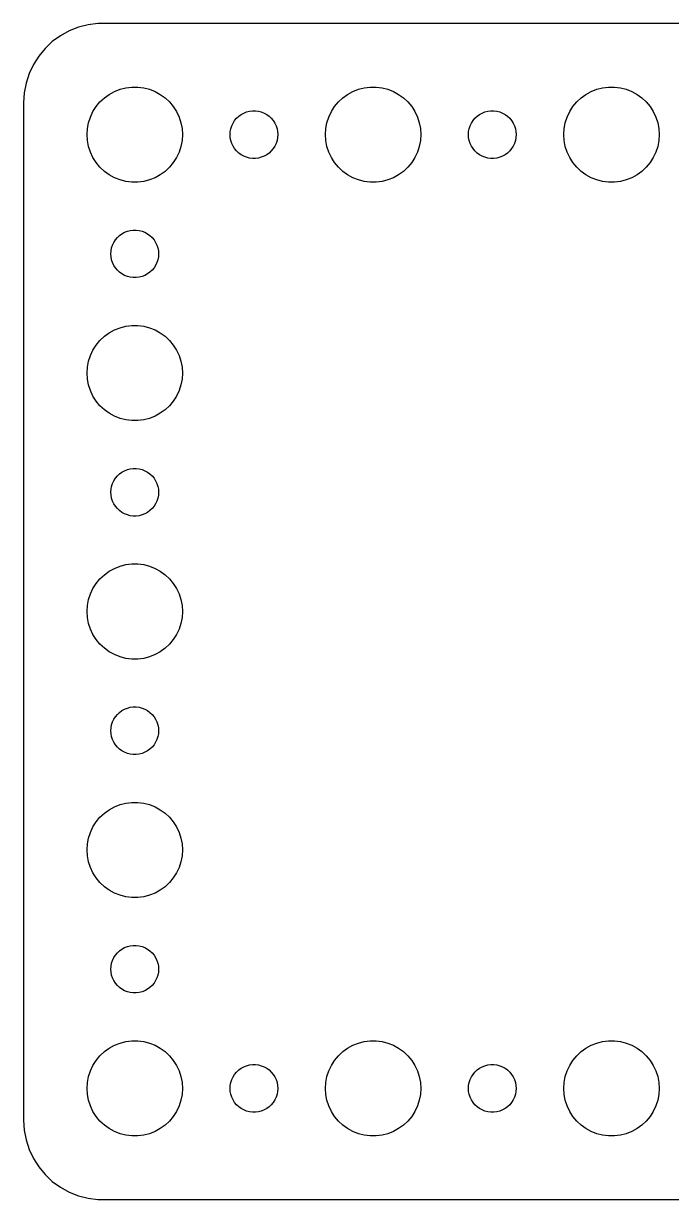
# Model space of a CAD drawing. Header units: metres. Extents: x -157 to 157, y -37 to 37.
# Drawn here: x -157 to -116.2, y -37 to 37 of the extents above; entities that cross this region are included whole.
import ezdxf

# ---------------------------------------------------------------- set-up
doc = ezdxf.new("R2010")
doc.units = ezdxf.units.M

msp = doc.modelspace()

# ---------------------------------------------------------------- linework, layer by layer
for p, q in [((-152.314, 36.9901), (-152.937, 36.9114)), ((152.314, 36.9901), (-152.314, 36.9901)), ((-154.129, 36.5241), (-154.679, 36.2216)), ((-153.545, 36.7553), (-154.129, 36.5241)), ((-152.937, 36.9114), (-153.545, 36.7553)), ((-155.187, 35.8526), (-155.645, 35.4227)), ((-154.679, 36.2216), (-155.187, 35.8526)), ((-156.045, 34.9389), (-156.382, 34.4088)), ((-155.645, 35.4227), (-156.045, 34.9389)), ((-156.382, 34.4088), (-156.649, 33.8406)), ((-156.649, 33.8406), (-156.843, 33.2434)), ((-156.961, 32.6267), (-157, 32)), ((-156.843, 33.2434), (-156.961, 32.6267)), ((-151.607, 32.533), (-151.277, 32.7145)), ((-151.277, 32.7145), (-150.927, 32.8532)), ((-150.927, 32.8532), (-150.562, 32.9469)), ((-150.562, 32.9469), (-150.188, 32.9941)), ((-150.188, 32.9941), (-149.812, 32.9941)), ((-149.812, 32.9941), (-149.438, 32.9469)), ((-149.438, 32.9469), (-149.073, 32.8532)), ((-149.073, 32.8532), (-148.723, 32.7145)), ((-148.723, 32.7145), (-148.393, 32.533)), ((-136.607, 32.533), (-136.277, 32.7145)), ((-136.277, 32.7145), (-135.927, 32.8532)), ((-135.927, 32.8532), (-135.562, 32.9469)), ((-135.562, 32.9469), (-135.188, 32.9941)), ((-135.188, 32.9941), (-134.812, 32.9941)), ((-134.812, 32.9941), (-134.438, 32.9469)), ((-134.438, 32.9469), (-134.073, 32.8532)), ((-134.073, 32.8532), (-133.723, 32.7145)), ((-133.723, 32.7145), (-133.393, 32.533)), ((-121.607, 32.533), (-121.277, 32.7145)), ((-121.277, 32.7145), (-120.927, 32.8532)), ((-120.927, 32.8532), (-120.562, 32.9469)), ((-120.562, 32.9469), (-120.188, 32.9941)), ((-120.188, 32.9941), (-119.812, 32.9941)), ((-119.812, 32.9941), (-119.438, 32.9469)), ((-119.438, 32.9469), (-119.073, 32.8532)), ((-119.073, 32.8532), (-118.723, 32.7145)), ((-118.723, 32.7145), (-118.393, 32.533)), ((-157, 32), (-157, -32)), ((-152.427, 31.7634), (-152.187, 32.0536)), ((-152.187, 32.0536), (-151.912, 32.3115)), ((-151.912, 32.3115), (-151.607, 32.533)), ((-148.393, 32.533), (-148.088, 32.3115)), ((-148.088, 32.3115), (-147.813, 32.0536)), ((-147.813, 32.0536), (-147.573, 31.7634)), ((-137.427, 31.7634), (-137.187, 32.0536)), ((-137.187, 32.0536), (-136.912, 32.3115)), ((-136.912, 32.3115), (-136.607, 32.533)), ((-133.393, 32.533), (-133.088, 32.3115)), ((-133.088, 32.3115), (-132.813, 32.0536)), ((-132.813, 32.0536), (-132.573, 31.7634)), ((-122.427, 31.7634), (-122.187, 32.0536)), ((-122.187, 32.0536), (-121.912, 32.3115)), ((-121.912, 32.3115), (-121.607, 32.533)), ((-118.393, 32.533), (-118.088, 32.3115)), ((-118.088, 32.3115), (-117.813, 32.0536)), ((-117.813, 32.0536), (-117.573, 31.7634)), ((-152.906, 30.7461), (-152.789, 31.1044)), ((-152.789, 31.1044), (-152.629, 31.4453)), ((-152.629, 31.4453), (-152.427, 31.7634)), ((-147.573, 31.7634), (-147.371, 31.4453)), ((-147.371, 31.4453), (-147.211, 31.1044)), ((-147.211, 31.1044), (-147.094, 30.7461)), ((-143.593, 31.0268), (-143.456, 31.1558)), ((-143.456, 31.1558), (-143.304, 31.2665)), ((-143.304, 31.2665), (-143.139, 31.3572)), ((-143.139, 31.3572), (-142.964, 31.4266)), ((-142.964, 31.4266), (-142.781, 31.4734)), ((-142.781, 31.4734), (-142.594, 31.497)), ((-142.594, 31.497), (-142.406, 31.497)), ((-142.406, 31.497), (-142.219, 31.4734)), ((-142.219, 31.4734), (-142.036, 31.4266)), ((-142.036, 31.4266), (-141.861, 31.3572)), ((-141.861, 31.3572), (-141.696, 31.2665)), ((-141.696, 31.2665), (-141.544, 31.1558)), ((-141.544, 31.1558), (-141.407, 31.0268)), ((-137.906, 30.7461), (-137.789, 31.1044)), ((-137.789, 31.1044), (-137.629, 31.4453)), ((-137.629, 31.4453), (-137.427, 31.7634)), ((-132.573, 31.7634), (-132.371, 31.4453)), ((-132.371, 31.4453), (-132.211, 31.1044)), ((-132.211, 31.1044), (-132.094, 30.7461)), ((-128.593, 31.0268), (-128.456, 31.1558)), ((-128.456, 31.1558), (-128.304, 31.2665)), ((-128.304, 31.2665), (-128.139, 31.3572)), ((-128.139, 31.3572), (-127.964, 31.4266)), ((-127.964, 31.4266), (-127.781, 31.4734)), ((-127.781, 31.4734), (-127.594, 31.497)), ((-127.594, 31.497), (-127.406, 31.497)), ((-127.406, 31.497), (-127.219, 31.4734)), ((-127.219, 31.4734), (-127.036, 31.4266)), ((-127.036, 31.4266), (-126.861, 31.3572)), ((-126.861, 31.3572), (-126.696, 31.2665)), ((-126.696, 31.2665), (-126.544, 31.1558)), ((-126.544, 31.1558), (-126.407, 31.0268)), ((-122.906, 30.7461), (-122.789, 31.1044)), ((-122.789, 31.1044), (-122.629, 31.4453)), ((-122.629, 31.4453), (-122.427, 31.7634)), ((-117.573, 31.7634), (-117.371, 31.4453)), ((-117.371, 31.4453), (-117.211, 31.1044)), ((-117.211, 31.1044), (-117.094, 30.7461)), ((-153, 30), (-152.976, 30.376)), ((-152.976, 30.376), (-152.906, 30.7461)), ((-147.094, 30.7461), (-147.024, 30.376)), ((-147.024, 30.376), (-147, 30)), ((-143.988, 30.188), (-143.953, 30.373)), ((-143.953, 30.373), (-143.895, 30.5522)), ((-143.895, 30.5522), (-143.814, 30.7226)), ((-143.814, 30.7226), (-143.714, 30.8817)), ((-143.714, 30.8817), (-143.593, 31.0268)), ((-141.407, 31.0268), (-141.286, 30.8817)), ((-141.286, 30.8817), (-141.186, 30.7226)), ((-141.186, 30.7226), (-141.105, 30.5522)), ((-141.105, 30.5522), (-141.047, 30.373)), ((-141.047, 30.373), (-141.012, 30.188)), ((-138, 30), (-137.976, 30.376)), ((-137.976, 30.376), (-137.906, 30.7461)), ((-132.094, 30.7461), (-132.024, 30.376)), ((-132.024, 30.376), (-132, 30)), ((-128.988, 30.188), (-128.953, 30.373)), ((-128.953, 30.373), (-128.895, 30.5522)), ((-128.895, 30.5522), (-128.814, 30.7226)), ((-128.814, 30.7226), (-128.714, 30.8817)), ((-128.714, 30.8817), (-128.593, 31.0268)), ((-126.407, 31.0268), (-126.286, 30.8817)), ((-126.286, 30.8817), (-126.186, 30.7226)), ((-126.186, 30.7226), (-126.105, 30.5522)), ((-126.105, 30.5522), (-126.047, 30.373)), ((-126.047, 30.373), (-126.012, 30.188)), ((-123, 30), (-122.976, 30.376)), ((-122.976, 30.376), (-122.906, 30.7461)), ((-117.094, 30.7461), (-117.024, 30.376)), ((-117.024, 30.376), (-117, 30)), ((-152.976, 29.624), (-153, 30)), ((-152.906, 29.2539), (-152.976, 29.624)), ((-147.024, 29.624), (-147.094, 29.2539)), ((-147, 30), (-147.024, 29.624)), ((-144, 30), (-143.988, 30.188)), ((-143.988, 29.812), (-144, 30)), ((-143.953, 29.627), (-143.988, 29.812)), ((-143.895, 29.4478), (-143.953, 29.627)), ((-141.047, 29.627), (-141.105, 29.4478)), ((-141.012, 29.812), (-141.047, 29.627)), ((-141.012, 30.188), (-141, 30)), ((-141, 30), (-141.012, 29.812)), ((-137.976, 29.624), (-138, 30)), ((-137.906, 29.2539), (-137.976, 29.624)), ((-132.024, 29.624), (-132.094, 29.2539)), ((-132, 30), (-132.024, 29.624)), ((-129, 30), (-128.988, 30.188)), ((-128.988, 29.812), (-129, 30)), ((-128.953, 29.627), (-128.988, 29.812)), ((-128.895, 29.4478), (-128.953, 29.627)), ((-126.047, 29.627), (-126.105, 29.4478)), ((-126.012, 29.812), (-126.047, 29.627)), ((-126.012, 30.188), (-126, 30)), ((-126, 30), (-126.012, 29.812)), ((-122.976, 29.624), (-123, 30)), ((-122.906, 29.2539), (-122.976, 29.624)), ((-117.024, 29.624), (-117.094, 29.2539)), ((-117, 30), (-117.024, 29.624)), ((-152.789, 28.8956), (-152.906, 29.2539)), ((-152.629, 28.5547), (-152.789, 28.8956)), ((-147.211, 28.8956), (-147.371, 28.5547)), ((-147.094, 29.2539), (-147.211, 28.8956)), ((-143.814, 29.2774), (-143.895, 29.4478)), ((-143.714, 29.1183), (-143.814, 29.2774)), ((-143.593, 28.9732), (-143.714, 29.1183)), ((-143.456, 28.8442), (-143.593, 28.9732)), ((-141.407, 28.9732), (-141.544, 28.8442)), ((-141.286, 29.1183), (-141.407, 28.9732)), ((-141.186, 29.2774), (-141.286, 29.1183)), ((-141.105, 29.4478), (-141.186, 29.2774)), ((-137.789, 28.8956), (-137.906, 29.2539)), ((-137.629, 28.5547), (-137.789, 28.8956)), ((-132.211, 28.8956), (-132.371, 28.5547)), ((-132.094, 29.2539), (-132.211, 28.8956)), ((-128.814, 29.2774), (-128.895, 29.4478)), ((-128.714, 29.1183), (-128.814, 29.2774)), ((-128.593, 28.9732), (-128.714, 29.1183)), ((-128.456, 28.8442), (-128.593, 28.9732)), ((-126.407, 28.9732), (-126.544, 28.8442)), ((-126.286, 29.1183), (-126.407, 28.9732)), ((-126.186, 29.2774), (-126.286, 29.1183)), ((-126.105, 29.4478), (-126.186, 29.2774)), ((-122.789, 28.8956), (-122.906, 29.2539)), ((-122.629, 28.5547), (-122.789, 28.8956)), ((-117.211, 28.8956), (-117.371, 28.5547)), ((-117.094, 29.2539), (-117.211, 28.8956)), ((-152.427, 28.2366), (-152.629, 28.5547)), ((-152.187, 27.9464), (-152.427, 28.2366)), ((-147.573, 28.2366), (-147.813, 27.9464)), ((-147.371, 28.5547), (-147.573, 28.2366)), ((-143.304, 28.7335), (-143.456, 28.8442)), ((-143.139, 28.6427), (-143.304, 28.7335)), ((-142.964, 28.5734), (-143.139, 28.6427)), ((-142.781, 28.5266), (-142.964, 28.5734)), ((-142.594, 28.503), (-142.781, 28.5266)), ((-142.406, 28.503), (-142.594, 28.503)), ((-142.219, 28.5266), (-142.406, 28.503)), ((-142.036, 28.5734), (-142.219, 28.5266)), ((-141.861, 28.6427), (-142.036, 28.5734)), ((-141.696, 28.7335), (-141.861, 28.6427)), ((-141.544, 28.8442), (-141.696, 28.7335)), ((-137.427, 28.2366), (-137.629, 28.5547)), ((-137.187, 27.9464), (-137.427, 28.2366)), ((-132.573, 28.2366), (-132.813, 27.9464)), ((-132.371, 28.5547), (-132.573, 28.2366)), ((-128.304, 28.7335), (-128.456, 28.8442)), ((-128.139, 28.6427), (-128.304, 28.7335)), ((-127.964, 28.5734), (-128.139, 28.6427)), ((-127.781, 28.5266), (-127.964, 28.5734)), ((-127.594, 28.503), (-127.781, 28.5266)), ((-127.406, 28.503), (-127.594, 28.503)), ((-127.219, 28.5266), (-127.406, 28.503)), ((-127.036, 28.5734), (-127.219, 28.5266)), ((-126.861, 28.6427), (-127.036, 28.5734)), ((-126.696, 28.7335), (-126.861, 28.6427)), ((-126.544, 28.8442), (-126.696, 28.7335)), ((-122.427, 28.2366), (-122.629, 28.5547)), ((-122.187, 27.9464), (-122.427, 28.2366)), ((-117.573, 28.2366), (-117.813, 27.9464)), ((-117.371, 28.5547), (-117.573, 28.2366)), ((-151.912, 27.6884), (-152.187, 27.9464)), ((-151.607, 27.467), (-151.912, 27.6884)), ((-151.277, 27.2855), (-151.607, 27.467)), ((-148.393, 27.467), (-148.723, 27.2855)), ((-148.088, 27.6884), (-148.393, 27.467)), ((-147.813, 27.9464), (-148.088, 27.6884)), ((-136.912, 27.6884), (-137.187, 27.9464)), ((-136.607, 27.467), (-136.912, 27.6884)), ((-136.277, 27.2855), (-136.607, 27.467)), ((-133.393, 27.467), (-133.723, 27.2855)), ((-133.088, 27.6884), (-133.393, 27.467)), ((-132.813, 27.9464), (-133.088, 27.6884)), ((-121.912, 27.6884), (-122.187, 27.9464)), ((-121.607, 27.467), (-121.912, 27.6884)), ((-121.277, 27.2855), (-121.607, 27.467)), ((-118.393, 27.467), (-118.723, 27.2855)), ((-118.088, 27.6884), (-118.393, 27.467)), ((-117.813, 27.9464), (-118.088, 27.6884)), ((-150.927, 27.1468), (-151.277, 27.2855)), ((-150.562, 27.0531), (-150.927, 27.1468)), ((-150.188, 27.0059), (-150.562, 27.0531)), ((-149.812, 27.0059), (-150.188, 27.0059)), ((-149.438, 27.0531), (-149.812, 27.0059)), ((-149.073, 27.1468), (-149.438, 27.0531)), ((-148.723, 27.2855), (-149.073, 27.1468)), ((-135.927, 27.1468), (-136.277, 27.2855)), ((-135.562, 27.0531), (-135.927, 27.1468)), ((-135.188, 27.0059), (-135.562, 27.0531)), ((-134.812, 27.0059), (-135.188, 27.0059)), ((-134.438, 27.0531), (-134.812, 27.0059)), ((-134.073, 27.1468), (-134.438, 27.0531)), ((-133.723, 27.2855), (-134.073, 27.1468)), ((-120.927, 27.1468), (-121.277, 27.2855)), ((-120.562, 27.0531), (-120.927, 27.1468)), ((-120.188, 27.0059), (-120.562, 27.0531)), ((-119.812, 27.0059), (-120.188, 27.0059)), ((-119.438, 27.0531), (-119.812, 27.0059)), ((-119.073, 27.1468), (-119.438, 27.0531)), ((-118.723, 27.2855), (-119.073, 27.1468)), ((-150.956, 23.6558), (-150.804, 23.7665)), ((-150.804, 23.7665), (-150.639, 23.8572)), ((-150.639, 23.8572), (-150.464, 23.9266)), ((-150.464, 23.9266), (-150.281, 23.9734)), ((-150.281, 23.9734), (-150.094, 23.997)), ((-150.094, 23.997), (-149.906, 23.997)), ((-149.906, 23.997), (-149.719, 23.9734)), ((-149.719, 23.9734), (-149.536, 23.9266)), ((-149.536, 23.9266), (-149.361, 23.8572)), ((-149.361, 23.8572), (-149.196, 23.7665)), ((-149.196, 23.7665), (-149.044, 23.6558)), ((-151.453, 22.873), (-151.395, 23.0522)), ((-151.395, 23.0522), (-151.314, 23.2226)), ((-151.314, 23.2226), (-151.214, 23.3817)), ((-151.214, 23.3817), (-151.093, 23.5268)), ((-151.093, 23.5268), (-150.956, 23.6558)), ((-149.044, 23.6558), (-148.907, 23.5268)), ((-148.907, 23.5268), (-148.786, 23.3817)), ((-148.786, 23.3817), (-148.686, 23.2226)), ((-148.686, 23.2226), (-148.605, 23.0522)), ((-148.605, 23.0522), (-148.547, 22.873)), ((-151.5, 22.5), (-151.488, 22.688)), ((-151.488, 22.312), (-151.5, 22.5)), ((-151.488, 22.688), (-151.453, 22.873)), ((-151.453, 22.127), (-151.488, 22.312)), ((-148.547, 22.873), (-148.512, 22.688)), ((-148.512, 22.312), (-148.547, 22.127)), ((-148.512, 22.688), (-148.5, 22.5)), ((-148.5, 22.5), (-148.512, 22.312)), ((-151.395, 21.9478), (-151.453, 22.127)), ((-151.314, 21.7774), (-151.395, 21.9478)), ((-151.214, 21.6183), (-151.314, 21.7774)), ((-151.093, 21.4732), (-151.214, 21.6183)), ((-150.956, 21.3442), (-151.093, 21.4732)), ((-148.907, 21.4732), (-149.044, 21.3442)), ((-148.786, 21.6183), (-148.907, 21.4732)), ((-148.686, 21.7774), (-148.786, 21.6183)), ((-148.605, 21.9478), (-148.686, 21.7774)), ((-148.547, 22.127), (-148.605, 21.9478)), ((-150.804, 21.2335), (-150.956, 21.3442)), ((-150.639, 21.1427), (-150.804, 21.2335)), ((-150.464, 21.0734), (-150.639, 21.1427)), ((-150.281, 21.0266), (-150.464, 21.0734)), ((-150.094, 21.003), (-150.281, 21.0266)), ((-149.906, 21.003), (-150.094, 21.003)), ((-149.719, 21.0266), (-149.906, 21.003)), ((-149.536, 21.0734), (-149.719, 21.0266)), ((-149.361, 21.1427), (-149.536, 21.0734)), ((-149.196, 21.2335), (-149.361, 21.1427)), ((-149.044, 21.3442), (-149.196, 21.2335)), ((-151.277, 17.7145), (-150.927, 17.8532)), ((-150.927, 17.8532), (-150.562, 17.9469)), ((-150.562, 17.9469), (-150.188, 17.9941)), ((-150.188, 17.9941), (-149.812, 17.9941)), ((-149.812, 17.9941), (-149.438, 17.9469)), ((-149.438, 17.9469), (-149.073, 17.8532)), ((-149.073, 17.8532), (-148.723, 17.7145)), ((-152.427, 16.7634), (-152.187, 17.0536)), ((-152.187, 17.0536), (-151.912, 17.3115)), ((-151.912, 17.3115), (-151.607, 17.533)), ((-151.607, 17.533), (-151.277, 17.7145)), ((-148.723, 17.7145), (-148.393, 17.533)), ((-148.393, 17.533), (-148.088, 17.3115)), ((-148.088, 17.3115), (-147.813, 17.0536)), ((-147.813, 17.0536), (-147.573, 16.7634)), ((-152.789, 16.1044), (-152.629, 16.4453)), ((-152.629, 16.4453), (-152.427, 16.7634)), ((-147.573, 16.7634), (-147.371, 16.4453)), ((-147.371, 16.4453), (-147.211, 16.1044)), ((-152.976, 15.376), (-152.906, 15.7461)), ((-152.906, 15.7461), (-152.789, 16.1044)), ((-147.211, 16.1044), (-147.094, 15.7461)), ((-147.094, 15.7461), (-147.024, 15.376)), ((-153, 15), (-152.976, 15.376)), ((-152.976, 14.624), (-153, 15)), ((-147.024, 15.376), (-147, 15)), ((-147, 15), (-147.024, 14.624)), ((-152.906, 14.2539), (-152.976, 14.624)), ((-152.789, 13.8956), (-152.906, 14.2539)), ((-147.094, 14.2539), (-147.211, 13.8956)), ((-147.024, 14.624), (-147.094, 14.2539)), ((-152.629, 13.5547), (-152.789, 13.8956)), ((-152.427, 13.2366), (-152.629, 13.5547)), ((-147.371, 13.5547), (-147.573, 13.2366)), ((-147.211, 13.8956), (-147.371, 13.5547)), ((-152.187, 12.9464), (-152.427, 13.2366)), ((-151.912, 12.6884), (-152.187, 12.9464)), ((-151.607, 12.467), (-151.912, 12.6884)), ((-148.088, 12.6884), (-148.393, 12.467)), ((-147.813, 12.9464), (-148.088, 12.6884)), ((-147.573, 13.2366), (-147.813, 12.9464)), ((-151.277, 12.2855), (-151.607, 12.467)), ((-150.927, 12.1468), (-151.277, 12.2855)), ((-150.562, 12.0531), (-150.927, 12.1468)), ((-150.188, 12.0059), (-150.562, 12.0531)), ((-149.812, 12.0059), (-150.188, 12.0059)), ((-149.438, 12.0531), (-149.812, 12.0059)), ((-149.073, 12.1468), (-149.438, 12.0531)), ((-148.723, 12.2855), (-149.073, 12.1468)), ((-148.393, 12.467), (-148.723, 12.2855)), ((-150.639, 8.85724), (-150.464, 8.92657)), ((-150.464, 8.92657), (-150.281, 8.97342)), ((-150.281, 8.97342), (-150.094, 8.99704)), ((-150.094, 8.99704), (-149.906, 8.99704)), ((-149.906, 8.99704), (-149.719, 8.97342)), ((-149.719, 8.97342), (-149.536, 8.92657)), ((-149.536, 8.92657), (-149.361, 8.85724)), ((-151.395, 8.05219), (-151.314, 8.22263)), ((-151.314, 8.22263), (-151.214, 8.38167)), ((-151.214, 8.38167), (-151.093, 8.52681)), ((-151.093, 8.52681), (-150.956, 8.65576)), ((-150.956, 8.65576), (-150.804, 8.76648)), ((-150.804, 8.76648), (-150.639, 8.85724)), ((-149.361, 8.85724), (-149.196, 8.76648)), ((-149.196, 8.76648), (-149.044, 8.65576)), ((-149.044, 8.65576), (-148.907, 8.52681)), ((-148.907, 8.52681), (-148.786, 8.38167)), ((-148.786, 8.38167), (-148.686, 8.22263)), ((-148.686, 8.22263), (-148.605, 8.05219)), ((-151.5, 7.5), (-151.488, 7.68799)), ((-151.488, 7.312), (-151.5, 7.5)), ((-151.488, 7.68799), (-151.453, 7.87303)), ((-151.453, 7.87303), (-151.395, 8.05219)), ((-148.605, 8.05219), (-148.547, 7.87303)), ((-148.547, 7.87303), (-148.512, 7.68799)), ((-148.512, 7.68799), (-148.5, 7.5)), ((-148.5, 7.5), (-148.512, 7.312)), ((-151.453, 7.12695), (-151.488, 7.312)), ((-151.395, 6.9478), (-151.453, 7.12695)), ((-151.314, 6.77736), (-151.395, 6.9478)), ((-151.214, 6.61832), (-151.314, 6.77736)), ((-148.686, 6.77736), (-148.786, 6.61832)), ((-148.605, 6.9478), (-148.686, 6.77736)), ((-148.547, 7.12695), (-148.605, 6.9478)), ((-148.512, 7.312), (-148.547, 7.12695)), ((-151.093, 6.47318), (-151.214, 6.61832)), ((-150.956, 6.34422), (-151.093, 6.47318)), ((-150.804, 6.23351), (-150.956, 6.34422)), ((-150.639, 6.14275), (-150.804, 6.23351)), ((-150.464, 6.07341), (-150.639, 6.14275)), ((-150.281, 6.02657), (-150.464, 6.07341)), ((-150.094, 6.00294), (-150.281, 6.02657)), ((-149.906, 6.00294), (-150.094, 6.00294)), ((-149.719, 6.02657), (-149.906, 6.00294)), ((-149.536, 6.07341), (-149.719, 6.02657)), ((-149.361, 6.14275), (-149.536, 6.07341)), ((-149.196, 6.23351), (-149.361, 6.14275)), ((-149.044, 6.34422), (-149.196, 6.23351)), ((-148.907, 6.47318), (-149.044, 6.34422)), ((-148.786, 6.61832), (-148.907, 6.47318)), ((-150.562, 2.94685), (-150.188, 2.99408)), ((-150.188, 2.99408), (-149.812, 2.99408)), ((-149.812, 2.99408), (-149.438, 2.94685)), ((-152.187, 2.05363), (-151.912, 2.31154)), ((-151.912, 2.31154), (-151.607, 2.53297)), ((-151.607, 2.53297), (-151.277, 2.71448)), ((-151.277, 2.71448), (-150.927, 2.85316)), ((-150.927, 2.85316), (-150.562, 2.94685)), ((-149.438, 2.94685), (-149.073, 2.85316)), ((-149.073, 2.85316), (-148.723, 2.71448)), ((-148.723, 2.71448), (-148.393, 2.53297)), ((-148.393, 2.53297), (-148.088, 2.31154)), ((-148.088, 2.31154), (-147.813, 2.05363)), ((-152.629, 1.44525), (-152.427, 1.76335)), ((-152.427, 1.76335), (-152.187, 2.05363)), ((-147.813, 2.05363), (-147.573, 1.76335)), ((-147.573, 1.76335), (-147.371, 1.44525)), ((-152.976, 0.37599), (-152.906, 0.74606)), ((-152.906, 0.74606), (-152.789, 1.10437)), ((-152.789, 1.10437), (-152.629, 1.44525)), ((-147.371, 1.44525), (-147.211, 1.10437)), ((-147.211, 1.10437), (-147.094, 0.74606)), ((-147.094, 0.74606), (-147.024, 0.37599)), ((-153, 0), (-152.976, 0.37599)), ((-152.976, -0.37599), (-153, 0)), ((-147.024, 0.37599), (-147, 0)), ((-147, 0), (-147.024, -0.37599)), ((-152.906, -0.74606), (-152.976, -0.37599)), ((-147.024, -0.37599), (-147.094, -0.74606)), ((-152.789, -1.10437), (-152.906, -0.74606)), ((-152.629, -1.44525), (-152.789, -1.10437)), ((-152.427, -1.76335), (-152.629, -1.44525)), ((-147.371, -1.44525), (-147.573, -1.76335)), ((-147.211, -1.10437), (-147.371, -1.44525)), ((-147.094, -0.74606), (-147.211, -1.10437)), ((-152.187, -2.05363), (-152.427, -1.76335)), ((-151.912, -2.31154), (-152.187, -2.05363)), ((-147.813, -2.05363), (-148.088, -2.31154)), ((-147.573, -1.76335), (-147.813, -2.05363)), ((-151.607, -2.53297), (-151.912, -2.31154)), ((-151.277, -2.71448), (-151.607, -2.53297)), ((-150.927, -2.85316), (-151.277, -2.71448)), ((-150.562, -2.94685), (-150.927, -2.85316)), ((-150.188, -2.99408), (-150.562, -2.94685)), ((-149.438, -2.94685), (-149.812, -2.99408)), ((-149.073, -2.85316), (-149.438, -2.94685)), ((-148.723, -2.71448), (-149.073, -2.85316)), ((-148.393, -2.53297), (-148.723, -2.71448)), ((-148.088, -2.31154), (-148.393, -2.53297)), ((-149.812, -2.99408), (-150.188, -2.99408)), ((-151.314, -6.77736), (-151.214, -6.61832)), ((-151.214, -6.61832), (-151.093, -6.47318)), ((-151.093, -6.47318), (-150.956, -6.34422)), ((-150.956, -6.34422), (-150.804, -6.23351)), ((-150.804, -6.23351), (-150.639, -6.14275)), ((-150.639, -6.14275), (-150.464, -6.07341)), ((-150.464, -6.07341), (-150.281, -6.02657)), ((-150.281, -6.02657), (-150.094, -6.00294)), ((-150.094, -6.00294), (-149.906, -6.00294)), ((-149.906, -6.00294), (-149.719, -6.02657)), ((-149.719, -6.02657), (-149.536, -6.07341)), ((-149.536, -6.07341), (-149.361, -6.14275)), ((-149.361, -6.14275), (-149.196, -6.23351)), ((-149.196, -6.23351), (-149.044, -6.34422)), ((-149.044, -6.34422), (-148.907, -6.47318)), ((-148.907, -6.47318), (-148.786, -6.61832)), ((-148.786, -6.61832), (-148.686, -6.77736)), ((-151.5, -7.5), (-151.488, -7.312)), ((-151.488, -7.312), (-151.453, -7.12695)), ((-151.453, -7.12695), (-151.395, -6.9478)), ((-151.395, -6.9478), (-151.314, -6.77736)), ((-148.686, -6.77736), (-148.605, -6.9478)), ((-148.605, -6.9478), (-148.547, -7.12695)), ((-148.547, -7.12695), (-148.512, -7.312)), ((-148.512, -7.312), (-148.5, -7.5)), ((-151.488, -7.68799), (-151.5, -7.5)), ((-151.453, -7.87303), (-151.488, -7.68799)), ((-151.395, -8.05219), (-151.453, -7.87303)), ((-151.314, -8.22263), (-151.395, -8.05219)), ((-148.605, -8.05219), (-148.686, -8.22263)), ((-148.547, -7.87303), (-148.605, -8.05219)), ((-148.512, -7.68799), (-148.547, -7.87303)), ((-148.5, -7.5), (-148.512, -7.68799)), ((-151.214, -8.38167), (-151.314, -8.22263)), ((-151.093, -8.52681), (-151.214, -8.38167)), ((-150.956, -8.65576), (-151.093, -8.52681)), ((-150.804, -8.76648), (-150.956, -8.65576)), ((-150.639, -8.85724), (-150.804, -8.76648)), ((-150.464, -8.92657), (-150.639, -8.85724)), ((-149.361, -8.85724), (-149.536, -8.92657)), ((-149.196, -8.76648), (-149.361, -8.85724)), ((-149.044, -8.65576), (-149.196, -8.76648)), ((-148.907, -8.52681), (-149.044, -8.65576)), ((-148.786, -8.38167), (-148.907, -8.52681)), ((-148.686, -8.22263), (-148.786, -8.38167)), ((-150.281, -8.97342), (-150.464, -8.92657)), ((-150.094, -8.99704), (-150.281, -8.97342)), ((-149.906, -8.99704), (-150.094, -8.99704)), ((-149.719, -8.97342), (-149.906, -8.99704)), ((-149.536, -8.92657), (-149.719, -8.97342)), ((-151.912, -12.6884), (-151.607, -12.467)), ((-151.607, -12.467), (-151.277, -12.2855)), ((-151.277, -12.2855), (-150.927, -12.1468)), ((-150.927, -12.1468), (-150.562, -12.0531)), ((-150.562, -12.0531), (-150.188, -12.0059)), ((-150.188, -12.0059), (-149.812, -12.0059)), ((-149.812, -12.0059), (-149.438, -12.0531)), ((-149.438, -12.0531), (-149.073, -12.1468)), ((-149.073, -12.1468), (-148.723, -12.2855)), ((-148.723, -12.2855), (-148.393, -12.467)), ((-148.393, -12.467), (-148.088, -12.6884)), ((-152.629, -13.5547), (-152.427, -13.2366)), ((-152.427, -13.2366), (-152.187, -12.9464)), ((-152.187, -12.9464), (-151.912, -12.6884)), ((-148.088, -12.6884), (-147.813, -12.9464)), ((-147.813, -12.9464), (-147.573, -13.2366)), ((-147.573, -13.2366), (-147.371, -13.5547)), ((-152.906, -14.2539), (-152.789, -13.8956)), ((-152.789, -13.8956), (-152.629, -13.5547)), ((-147.371, -13.5547), (-147.211, -13.8956)), ((-147.211, -13.8956), (-147.094, -14.2539)), ((-153, -15), (-152.976, -14.624)), ((-152.976, -14.624), (-152.906, -14.2539)), ((-147.094, -14.2539), (-147.024, -14.624)), ((-147.024, -14.624), (-147, -15)), ((-152.976, -15.376), (-153, -15)), ((-152.906, -15.7461), (-152.976, -15.376)), ((-147.024, -15.376), (-147.094, -15.7461)), ((-147, -15), (-147.024, -15.376)), ((-152.789, -16.1044), (-152.906, -15.7461)), ((-152.629, -16.4453), (-152.789, -16.1044)), ((-147.211, -16.1044), (-147.371, -16.4453)), ((-147.094, -15.7461), (-147.211, -16.1044)), ((-152.427, -16.7634), (-152.629, -16.4453)), ((-152.187, -17.0536), (-152.427, -16.7634)), ((-147.573, -16.7634), (-147.813, -17.0536)), ((-147.371, -16.4453), (-147.573, -16.7634)), ((-151.912, -17.3115), (-152.187, -17.0536)), ((-151.607, -17.533), (-151.912, -17.3115)), ((-151.277, -17.7145), (-151.607, -17.533)), ((-150.927, -17.8532), (-151.277, -17.7145)), ((-148.723, -17.7145), (-149.073, -17.8532)), ((-148.393, -17.533), (-148.723, -17.7145)), ((-148.088, -17.3115), (-148.393, -17.533)), ((-147.813, -17.0536), (-148.088, -17.3115)), ((-150.562, -17.9469), (-150.927, -17.8532)), ((-150.188, -17.9941), (-150.562, -17.9469)), ((-149.812, -17.9941), (-150.188, -17.9941)), ((-149.438, -17.9469), (-149.812, -17.9941)), ((-149.073, -17.8532), (-149.438, -17.9469)), ((-151.093, -21.4732), (-150.956, -21.3442)), ((-150.956, -21.3442), (-150.804, -21.2335)), ((-150.804, -21.2335), (-150.639, -21.1427)), ((-150.639, -21.1427), (-150.464, -21.0734)), ((-150.464, -21.0734), (-150.281, -21.0266)), ((-150.281, -21.0266), (-150.094, -21.003)), ((-150.094, -21.003), (-149.906, -21.003)), ((-149.906, -21.003), (-149.719, -21.0266)), ((-149.719, -21.0266), (-149.536, -21.0734)), ((-149.536, -21.0734), (-149.361, -21.1427)), ((-149.361, -21.1427), (-149.196, -21.2335)), ((-149.196, -21.2335), (-149.044, -21.3442)), ((-149.044, -21.3442), (-148.907, -21.4732)), ((-151.488, -22.312), (-151.453, -22.127)), ((-151.453, -22.127), (-151.395, -21.9478)), ((-151.395, -21.9478), (-151.314, -21.7774)), ((-151.314, -21.7774), (-151.214, -21.6183)), ((-151.214, -21.6183), (-151.093, -21.4732)), ((-148.907, -21.4732), (-148.786, -21.6183)), ((-148.786, -21.6183), (-148.686, -21.7774)), ((-148.686, -21.7774), (-148.605, -21.9478)), ((-148.605, -21.9478), (-148.547, -22.127)), ((-148.547, -22.127), (-148.512, -22.312)), ((-151.5, -22.5), (-151.488, -22.312)), ((-151.488, -22.688), (-151.5, -22.5)), ((-151.453, -22.873), (-151.488, -22.688)), ((-151.395, -23.0522), (-151.453, -22.873)), ((-148.547, -22.873), (-148.605, -23.0522)), ((-148.512, -22.688), (-148.547, -22.873)), ((-148.512, -22.312), (-148.5, -22.5)), ((-148.5, -22.5), (-148.512, -22.688)), ((-151.314, -23.2226), (-151.395, -23.0522)), ((-151.214, -23.3817), (-151.314, -23.2226)), ((-151.093, -23.5268), (-151.214, -23.3817)), ((-150.956, -23.6558), (-151.093, -23.5268)), ((-150.804, -23.7665), (-150.956, -23.6558)), ((-149.044, -23.6558), (-149.196, -23.7665)), ((-148.907, -23.5268), (-149.044, -23.6558)), ((-148.786, -23.3817), (-148.907, -23.5268)), ((-148.686, -23.2226), (-148.786, -23.3817)), ((-148.605, -23.0522), (-148.686, -23.2226)), ((-150.639, -23.8572), (-150.804, -23.7665)), ((-150.464, -23.9266), (-150.639, -23.8572)), ((-150.281, -23.9734), (-150.464, -23.9266)), ((-150.094, -23.997), (-150.281, -23.9734)), ((-149.906, -23.997), (-150.094, -23.997)), ((-149.719, -23.9734), (-149.906, -23.997)), ((-149.536, -23.9266), (-149.719, -23.9734)), ((-149.361, -23.8572), (-149.536, -23.9266)), ((-149.196, -23.7665), (-149.361, -23.8572)), ((-151.607, -27.467), (-151.277, -27.2855)), ((-151.277, -27.2855), (-150.927, -27.1468)), ((-150.927, -27.1468), (-150.562, -27.0531)), ((-150.562, -27.0531), (-150.188, -27.0059)), ((-150.188, -27.0059), (-149.812, -27.0059)), ((-149.812, -27.0059), (-149.438, -27.0531)), ((-149.438, -27.0531), (-149.073, -27.1468)), ((-149.073, -27.1468), (-148.723, -27.2855)), ((-148.723, -27.2855), (-148.393, -27.467)), ((-136.607, -27.467), (-136.277, -27.2855)), ((-136.277, -27.2855), (-135.927, -27.1468)), ((-135.927, -27.1468), (-135.562, -27.0531)), ((-135.562, -27.0531), (-135.188, -27.0059)), ((-135.188, -27.0059), (-134.812, -27.0059)), ((-134.812, -27.0059), (-134.438, -27.0531)), ((-134.438, -27.0531), (-134.073, -27.1468)), ((-134.073, -27.1468), (-133.723, -27.2855)), ((-133.723, -27.2855), (-133.393, -27.467)), ((-121.607, -27.467), (-121.277, -27.2855)), ((-121.277, -27.2855), (-120.927, -27.1468)), ((-120.927, -27.1468), (-120.562, -27.0531)), ((-120.562, -27.0531), (-120.188, -27.0059)), ((-120.188, -27.0059), (-119.812, -27.0059)), ((-119.812, -27.0059), (-119.438, -27.0531)), ((-119.438, -27.0531), (-119.073, -27.1468)), ((-119.073, -27.1468), (-118.723, -27.2855)), ((-118.723, -27.2855), (-118.393, -27.467)), ((-152.427, -28.2366), (-152.187, -27.9464)), ((-152.187, -27.9464), (-151.912, -27.6884)), ((-151.912, -27.6884), (-151.607, -27.467)), ((-148.393, -27.467), (-148.088, -27.6884)), ((-148.088, -27.6884), (-147.813, -27.9464)), ((-147.813, -27.9464), (-147.573, -28.2366)), ((-137.427, -28.2366), (-137.187, -27.9464)), ((-137.187, -27.9464), (-136.912, -27.6884)), ((-136.912, -27.6884), (-136.607, -27.467)), ((-133.393, -27.467), (-133.088, -27.6884)), ((-133.088, -27.6884), (-132.813, -27.9464)), ((-132.813, -27.9464), (-132.573, -28.2366)), ((-122.427, -28.2366), (-122.187, -27.9464)), ((-122.187, -27.9464), (-121.912, -27.6884)), ((-121.912, -27.6884), (-121.607, -27.467)), ((-118.393, -27.467), (-118.088, -27.6884)), ((-118.088, -27.6884), (-117.813, -27.9464)), ((-117.813, -27.9464), (-117.573, -28.2366)), ((-152.789, -28.8956), (-152.629, -28.5547)), ((-152.629, -28.5547), (-152.427, -28.2366)), ((-147.573, -28.2366), (-147.371, -28.5547)), ((-147.371, -28.5547), (-147.211, -28.8956)), ((-143.593, -28.9732), (-143.456, -28.8442)), ((-143.456, -28.8442), (-143.304, -28.7335)), ((-143.304, -28.7335), (-143.139, -28.6427)), ((-143.139, -28.6427), (-142.964, -28.5734)), ((-142.964, -28.5734), (-142.781, -28.5266)), ((-142.781, -28.5266), (-142.594, -28.503)), ((-142.594, -28.503), (-142.406, -28.503)), ((-142.406, -28.503), (-142.219, -28.5266)), ((-142.219, -28.5266), (-142.036, -28.5734)), ((-142.036, -28.5734), (-141.861, -28.6427)), ((-141.861, -28.6427), (-141.696, -28.7335)), ((-141.696, -28.7335), (-141.544, -28.8442)), ((-141.544, -28.8442), (-141.407, -28.9732)), ((-137.789, -28.8956), (-137.629, -28.5547)), ((-137.629, -28.5547), (-137.427, -28.2366)), ((-132.573, -28.2366), (-132.371, -28.5547)), ((-132.371, -28.5547), (-132.211, -28.8956)), ((-128.593, -28.9732), (-128.456, -28.8442)), ((-128.456, -28.8442), (-128.304, -28.7335)), ((-128.304, -28.7335), (-128.139, -28.6427)), ((-128.139, -28.6427), (-127.964, -28.5734)), ((-127.964, -28.5734), (-127.781, -28.5266)), ((-127.781, -28.5266), (-127.594, -28.503)), ((-127.594, -28.503), (-127.406, -28.503)), ((-127.406, -28.503), (-127.219, -28.5266)), ((-127.219, -28.5266), (-127.036, -28.5734)), ((-127.036, -28.5734), (-126.861, -28.6427)), ((-126.861, -28.6427), (-126.696, -28.7335)), ((-126.696, -28.7335), (-126.544, -28.8442)), ((-126.544, -28.8442), (-126.407, -28.9732)), ((-122.789, -28.8956), (-122.629, -28.5547)), ((-122.629, -28.5547), (-122.427, -28.2366)), ((-117.573, -28.2366), (-117.371, -28.5547)), ((-117.371, -28.5547), (-117.211, -28.8956)), ((-152.976, -29.624), (-152.906, -29.2539)), ((-152.906, -29.2539), (-152.789, -28.8956)), ((-147.211, -28.8956), (-147.094, -29.2539)), ((-147.094, -29.2539), (-147.024, -29.624)), ((-143.953, -29.627), (-143.895, -29.4478)), ((-143.895, -29.4478), (-143.814, -29.2774)), ((-143.814, -29.2774), (-143.714, -29.1183)), ((-143.714, -29.1183), (-143.593, -28.9732)), ((-141.407, -28.9732), (-141.286, -29.1183)), ((-141.286, -29.1183), (-141.186, -29.2774)), ((-141.186, -29.2774), (-141.105, -29.4478)), ((-141.105, -29.4478), (-141.047, -29.627)), ((-137.976, -29.624), (-137.906, -29.2539)), ((-137.906, -29.2539), (-137.789, -28.8956)), ((-132.211, -28.8956), (-132.094, -29.2539)), ((-132.094, -29.2539), (-132.024, -29.624)), ((-128.953, -29.627), (-128.895, -29.4478)), ((-128.895, -29.4478), (-128.814, -29.2774)), ((-128.814, -29.2774), (-128.714, -29.1183)), ((-128.714, -29.1183), (-128.593, -28.9732)), ((-126.407, -28.9732), (-126.286, -29.1183)), ((-126.286, -29.1183), (-126.186, -29.2774)), ((-126.186, -29.2774), (-126.105, -29.4478)), ((-126.105, -29.4478), (-126.047, -29.627)), ((-122.976, -29.624), (-122.906, -29.2539)), ((-122.906, -29.2539), (-122.789, -28.8956)), ((-117.211, -28.8956), (-117.094, -29.2539)), ((-117.094, -29.2539), (-117.024, -29.624)), ((-153, -30), (-152.976, -29.624)), ((-152.976, -30.376), (-153, -30)), ((-147.024, -29.624), (-147, -30)), ((-147, -30), (-147.024, -30.376)), ((-144, -30), (-143.988, -29.812)), ((-143.988, -30.188), (-144, -30)), ((-143.988, -29.812), (-143.953, -29.627)), ((-143.953, -30.373), (-143.988, -30.188)), ((-141.047, -29.627), (-141.012, -29.812)), ((-141.012, -30.188), (-141.047, -30.373)), ((-141.012, -29.812), (-141, -30)), ((-141, -30), (-141.012, -30.188)), ((-138, -30), (-137.976, -29.624)), ((-137.976, -30.376), (-138, -30)), ((-132.024, -29.624), (-132, -30)), ((-132, -30), (-132.024, -30.376)), ((-129, -30), (-128.988, -29.812)), ((-128.988, -30.188), (-129, -30)), ((-128.988, -29.812), (-128.953, -29.627)), ((-128.953, -30.373), (-128.988, -30.188)), ((-126.047, -29.627), (-126.012, -29.812)), ((-126.012, -30.188), (-126.047, -30.373)), ((-126.012, -29.812), (-126, -30)), ((-126, -30), (-126.012, -30.188)), ((-123, -30), (-122.976, -29.624)), ((-122.976, -30.376), (-123, -30)), ((-117.024, -29.624), (-117, -30)), ((-117, -30), (-117.024, -30.376)), ((-152.906, -30.7461), (-152.976, -30.376)), ((-152.789, -31.1044), (-152.906, -30.7461)), ((-147.094, -30.7461), (-147.211, -31.1044)), ((-147.024, -30.376), (-147.094, -30.7461)), ((-143.895, -30.5522), (-143.953, -30.373)), ((-143.814, -30.7226), (-143.895, -30.5522)), ((-143.714, -30.8817), (-143.814, -30.7226)), ((-143.593, -31.0268), (-143.714, -30.8817)), ((-143.456, -31.1558), (-143.593, -31.0268)), ((-141.407, -31.0268), (-141.544, -31.1558)), ((-141.286, -30.8817), (-141.407, -31.0268)), ((-141.186, -30.7226), (-141.286, -30.8817)), ((-141.105, -30.5522), (-141.186, -30.7226)), ((-141.047, -30.373), (-141.105, -30.5522)), ((-137.906, -30.7461), (-137.976, -30.376)), ((-137.789, -31.1044), (-137.906, -30.7461)), ((-132.094, -30.7461), (-132.211, -31.1044)), ((-132.024, -30.376), (-132.094, -30.7461)), ((-128.895, -30.5522), (-128.953, -30.373)), ((-128.814, -30.7226), (-128.895, -30.5522)), ((-128.714, -30.8817), (-128.814, -30.7226)), ((-128.593, -31.0268), (-128.714, -30.8817)), ((-128.456, -31.1558), (-128.593, -31.0268)), ((-126.407, -31.0268), (-126.544, -31.1558)), ((-126.286, -30.8817), (-126.407, -31.0268)), ((-126.186, -30.7226), (-126.286, -30.8817)), ((-126.105, -30.5522), (-126.186, -30.7226)), ((-126.047, -30.373), (-126.105, -30.5522)), ((-122.906, -30.7461), (-122.976, -30.376)), ((-122.789, -31.1044), (-122.906, -30.7461)), ((-117.094, -30.7461), (-117.211, -31.1044)), ((-117.024, -30.376), (-117.094, -30.7461)), ((-152.629, -31.4453), (-152.789, -31.1044)), ((-152.427, -31.7634), (-152.629, -31.4453)), ((-152.187, -32.0536), (-152.427, -31.7634)), ((-147.573, -31.7634), (-147.813, -32.0536)), ((-147.371, -31.4453), (-147.573, -31.7634)), ((-147.211, -31.1044), (-147.371, -31.4453)), ((-143.304, -31.2665), (-143.456, -31.1558)), ((-143.139, -31.3572), (-143.304, -31.2665)), ((-142.964, -31.4266), (-143.139, -31.3572)), ((-142.781, -31.4734), (-142.964, -31.4266)), ((-142.594, -31.497), (-142.781, -31.4734)), ((-142.406, -31.497), (-142.594, -31.497)), ((-142.219, -31.4734), (-142.406, -31.497)), ((-142.036, -31.4266), (-142.219, -31.4734)), ((-141.861, -31.3572), (-142.036, -31.4266)), ((-141.696, -31.2665), (-141.861, -31.3572)), ((-141.544, -31.1558), (-141.696, -31.2665)), ((-137.629, -31.4453), (-137.789, -31.1044)), ((-137.427, -31.7634), (-137.629, -31.4453)), ((-137.187, -32.0536), (-137.427, -31.7634)), ((-132.573, -31.7634), (-132.813, -32.0536)), ((-132.371, -31.4453), (-132.573, -31.7634)), ((-132.211, -31.1044), (-132.371, -31.4453)), ((-128.304, -31.2665), (-128.456, -31.1558)), ((-128.139, -31.3572), (-128.304, -31.2665)), ((-127.964, -31.4266), (-128.139, -31.3572)), ((-127.781, -31.4734), (-127.964, -31.4266)), ((-127.594, -31.497), (-127.781, -31.4734)), ((-127.406, -31.497), (-127.594, -31.497)), ((-127.219, -31.4734), (-127.406, -31.497)), ((-127.036, -31.4266), (-127.219, -31.4734)), ((-126.861, -31.3572), (-127.036, -31.4266)), ((-126.696, -31.2665), (-126.861, -31.3572)), ((-126.544, -31.1558), (-126.696, -31.2665)), ((-122.629, -31.4453), (-122.789, -31.1044)), ((-122.427, -31.7634), (-122.629, -31.4453)), ((-122.187, -32.0536), (-122.427, -31.7634)), ((-117.573, -31.7634), (-117.813, -32.0536)), ((-117.371, -31.4453), (-117.573, -31.7634)), ((-117.211, -31.1044), (-117.371, -31.4453)), ((-157, -32), (-156.961, -32.6267)), ((-151.912, -32.3115), (-152.187, -32.0536)), ((-151.607, -32.533), (-151.912, -32.3115)), ((-151.277, -32.7145), (-151.607, -32.533)), ((-148.393, -32.533), (-148.723, -32.7145)), ((-148.088, -32.3115), (-148.393, -32.533)), ((-147.813, -32.0536), (-148.088, -32.3115)), ((-136.912, -32.3115), (-137.187, -32.0536)), ((-136.607, -32.533), (-136.912, -32.3115)), ((-136.277, -32.7145), (-136.607, -32.533)), ((-133.393, -32.533), (-133.723, -32.7145)), ((-133.088, -32.3115), (-133.393, -32.533)), ((-132.813, -32.0536), (-133.088, -32.3115)), ((-121.912, -32.3115), (-122.187, -32.0536)), ((-121.607, -32.533), (-121.912, -32.3115)), ((-121.277, -32.7145), (-121.607, -32.533)), ((-118.393, -32.533), (-118.723, -32.7145)), ((-118.088, -32.3115), (-118.393, -32.533)), ((-117.813, -32.0536), (-118.088, -32.3115)), ((-156.961, -32.6267), (-156.843, -33.2434)), ((-156.843, -33.2434), (-156.649, -33.8406)), ((-150.927, -32.8532), (-151.277, -32.7145)), ((-150.562, -32.9469), (-150.927, -32.8532)), ((-150.188, -32.9941), (-150.562, -32.9469)), ((-149.812, -32.9941), (-150.188, -32.9941)), ((-149.438, -32.9469), (-149.812, -32.9941)), ((-149.073, -32.8532), (-149.438, -32.9469)), ((-148.723, -32.7145), (-149.073, -32.8532)), ((-135.927, -32.8532), (-136.277, -32.7145)), ((-135.562, -32.9469), (-135.927, -32.8532)), ((-135.188, -32.9941), (-135.562, -32.9469)), ((-134.812, -32.9941), (-135.188, -32.9941)), ((-134.438, -32.9469), (-134.812, -32.9941)), ((-134.073, -32.8532), (-134.438, -32.9469)), ((-133.723, -32.7145), (-134.073, -32.8532)), ((-120.927, -32.8532), (-121.277, -32.7145)), ((-120.562, -32.9469), (-120.927, -32.8532)), ((-120.188, -32.9941), (-120.562, -32.9469)), ((-119.812, -32.9941), (-120.188, -32.9941)), ((-119.438, -32.9469), (-119.812, -32.9941)), ((-119.073, -32.8532), (-119.438, -32.9469)), ((-118.723, -32.7145), (-119.073, -32.8532)), ((-156.649, -33.8406), (-156.382, -34.4088)), ((-156.382, -34.4088), (-156.045, -34.9389)), ((-156.045, -34.9389), (-155.645, -35.4227)), ((-155.645, -35.4227), (-155.187, -35.8526)), ((-155.187, -35.8526), (-154.679, -36.2216)), ((-154.679, -36.2216), (-154.129, -36.5241)), ((-154.129, -36.5241), (-153.545, -36.7553)), ((-153.545, -36.7553), (-152.937, -36.9114)), ((-152.937, -36.9114), (-152.314, -36.9901)), ((-152.314, -36.9901), (152.314, -36.9901))]:
    msp.add_line(p, q)

doc.saveas('drawing.dxf')
